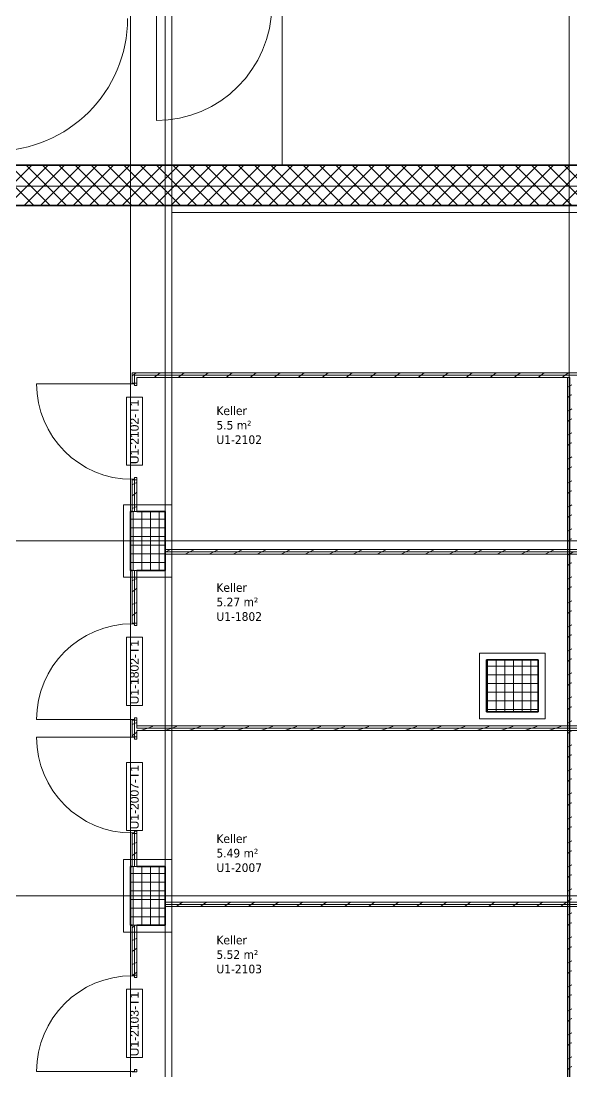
# Model space of a CAD drawing. Extents: x -1907 to 937, y -179 to 966.
# Drawn here: x -901.5 to -806, y 439.8 to 622.2 of the extents above; entities that cross this region are included whole.
import ezdxf
from ezdxf.lldxf.tags import DXFTag

# ---------------------------------------------------------------- set-up
doc = ezdxf.new("R2010")
doc.units = 0
doc.layers.get('0').update_dxf_attribs({"lineweight": 13})
for name, color, linetype, lineweight in [('A-AREA-____-IDEN', 7, 'Continuous', 5), ('A-DOOR-____-IDEN', 7, 'Continuous', 5), ('A-DOOR-FRAM-MCUT', 7, 'Continuous', 9), ('A-DOOR-OPNG-OTLN', 7, 'Continuous', 9), ('A-FLOR-____-OTLN', 7, 'Continuous', 9), ('A-FLOR-____-OVHD', 7, 'Strichpunkt - Fein', 9), ('A-WALL-____-MCUT', 7, 'Continuous', 35), ('A-WALL-____-PATT', 7, 'Continuous', 35), ('A-WALL-FNSH-MCUT', 7, 'Continuous', 35), ('S-COLS-____-MCUT', 7, 'Continuous', 35), ('S-COLS-____-OTLN', 7, 'Continuous', 9), ('S-GRID-____-OTLN', 7, 'Continuous', 5)]:
    doc.layers.add(name, color=color, linetype=linetype, lineweight=lineweight)
doc.styles.get("Standard").update_dxf_attribs({"font": 'arial.ttf'})
tags = doc.linetypes.add('_Rasterlinie_', pattern=[0.375, 0.2, -0.05, 0.075, -0.05]).pattern_tags.tags
tags[10:11] = [DXFTag(74, 4), DXFTag(75, 0), DXFTag(340, '0'), DXFTag(46, 1.0), DXFTag(50, 0.0), DXFTag(44, 0.0), DXFTag(45, 0.0)]
tags[8:9] = [DXFTag(74, 4), DXFTag(75, 0), DXFTag(340, '0'), DXFTag(46, 1.0), DXFTag(50, 0.0), DXFTag(44, 0.0), DXFTag(45, 0.0)]
tags[6:7] = [DXFTag(74, 4), DXFTag(75, 0), DXFTag(340, '0'), DXFTag(46, 1.0), DXFTag(50, 0.0), DXFTag(44, 0.0), DXFTag(45, 0.0)]
tags[4:5] = [DXFTag(74, 4), DXFTag(75, 0), DXFTag(340, '0'), DXFTag(46, 1.0), DXFTag(50, 0.0), DXFTag(44, 0.0), DXFTag(45, 0.0)]
tags = doc.linetypes.add('Strichpunkt - Fein', pattern=[0.2, 0.1, -0.05, 0, -0.05]).pattern_tags.tags
tags[10:11] = [DXFTag(74, 4), DXFTag(75, 0), DXFTag(340, '0'), DXFTag(46, 1.0), DXFTag(50, 0.0), DXFTag(44, 0.0), DXFTag(45, 0.0)]
tags[8:9] = [DXFTag(74, 4), DXFTag(75, 0), DXFTag(340, '0'), DXFTag(46, 1.0), DXFTag(50, 0.0), DXFTag(44, 0.0), DXFTag(45, 0.0)]
tags[6:7] = [DXFTag(74, 4), DXFTag(75, 0), DXFTag(340, '0'), DXFTag(46, 1.0), DXFTag(50, 0.0), DXFTag(44, 0.0), DXFTag(45, 0.0)]
tags[4:5] = [DXFTag(74, 4), DXFTag(75, 0), DXFTag(340, '0'), DXFTag(46, 1.0), DXFTag(50, 0.0), DXFTag(44, 0.0), DXFTag(45, 0.0)]

# ---------------------------------------------------------------- blocks, each defined once
blk = doc.blocks.new('Referenz-A0UJ2810XE', base_point=(-1920.13, -159.41))
at = {"layer": 'A-DOOR-____-IDEN', "color": 0, "linetype": 'Continuous', "ltscale": 0.13}
for p, q in [((-883.25, 545.08), (-883.25, 556.92)), ((-883.25, 556.92), (-880.47, 556.92)), ((-880.47, 556.92), (-880.47, 545.08)), ((-880.47, 545.08), (-883.25, 545.08)), ((-883.25, 503.39), (-883.25, 515.23)), ((-883.25, 515.23), (-880.47, 515.23)), ((-880.47, 515.23), (-880.47, 503.39)), ((-880.47, 503.39), (-883.25, 503.39)), ((-883.25, 481.69), (-883.25, 493.53)), ((-883.25, 493.53), (-880.47, 493.53)), ((-880.47, 493.53), (-880.47, 481.69)), ((-880.47, 481.69), (-883.25, 481.69)), ((-883.25, 442.31), (-883.25, 454.15)), ((-883.25, 454.15), (-880.47, 454.15)), ((-880.47, 454.15), (-880.47, 442.31)), ((-880.47, 442.31), (-883.25, 442.31))]:
    blk.add_line(p, q, dxfattribs=at)
at = {"layer": 'A-DOOR-FRAM-MCUT', "color": 0, "linetype": 'Continuous', "ltscale": 0.13}
for p, q in [((-882.26, 559.35), (-882.26, 559.25)), ((-881.46, 559.35), (-882.26, 559.35)), ((-882.26, 559.25), (-881.86, 559.25)), ((-881.86, 559.25), (-881.86, 558.95)), ((-881.86, 558.95), (-881.46, 558.95)), ((-881.46, 558.95), (-881.46, 559.35)), ((-882.26, 542.65), (-882.26, 542.55)), ((-881.86, 542.65), (-882.26, 542.65)), ((-882.26, 542.55), (-881.46, 542.55)), ((-881.46, 542.95), (-881.86, 542.95)), ((-881.86, 542.95), (-881.86, 542.65)), ((-881.46, 542.55), (-881.46, 542.95)), ((-882.26, 517.67), (-881.46, 517.67)), ((-882.26, 517.57), (-882.26, 517.67)), ((-881.86, 517.57), (-882.26, 517.57)), ((-881.86, 517.27), (-881.86, 517.57)), ((-881.46, 517.27), (-881.86, 517.27)), ((-881.46, 517.67), (-881.46, 517.27)), ((-882.26, 500.97), (-881.86, 500.97)), ((-882.26, 500.87), (-882.26, 500.97)), ((-881.46, 500.87), (-882.26, 500.87)), ((-881.86, 501.27), (-881.46, 501.27)), ((-881.86, 500.97), (-881.86, 501.27)), ((-881.46, 501.27), (-881.46, 500.87)), ((-882.26, 497.97), (-882.26, 497.87)), ((-881.46, 497.97), (-882.26, 497.97)), ((-882.26, 497.87), (-881.86, 497.87)), ((-881.86, 497.87), (-881.86, 497.57)), ((-881.86, 497.57), (-881.46, 497.57)), ((-881.46, 497.57), (-881.46, 497.97)), ((-881.46, 481.57), (-881.86, 481.57)), ((-881.86, 481.57), (-881.86, 481.27)), ((-881.46, 481.17), (-881.46, 481.57)), ((-882.26, 481.27), (-882.26, 481.17)), ((-881.86, 481.27), (-882.26, 481.27)), ((-882.26, 481.17), (-881.46, 481.17)), ((-882.26, 456.59), (-881.46, 456.59)), ((-882.26, 456.49), (-882.26, 456.59)), ((-881.86, 456.49), (-882.26, 456.49)), ((-881.86, 456.19), (-881.86, 456.49)), ((-881.46, 456.19), (-881.86, 456.19)), ((-881.46, 456.59), (-881.46, 456.19)), ((-882.26, 439.89), (-881.86, 439.89)), ((-882.26, 439.79), (-882.26, 439.89)), ((-881.46, 439.79), (-882.26, 439.79)), ((-881.86, 440.19), (-881.46, 440.19)), ((-881.86, 439.89), (-881.86, 440.19)), ((-881.46, 440.19), (-881.46, 439.79))]:
    blk.add_line(p, q, dxfattribs=at)
at = {"layer": 'A-DOOR-OPNG-OTLN', "color": 0, "linetype": 'Continuous', "ltscale": 0.13}
for p, q in [((-878.06, 624.95), (-878.06, 604.95)), ((-882.26, 559.25), (-898.86, 559.25)), ((-882.26, 500.97), (-898.86, 500.97)), ((-882.26, 497.87), (-898.86, 497.87)), ((-882.26, 439.89), (-898.86, 439.89))]:
    blk.add_line(p, q, dxfattribs=at)
for centre, major_axis in [((-878.06, 624.95), (0, -20)), ((-906.06, 622.65), (0, -23)), ((-882.26, 559.25), (-16.6, 0)), ((-882.26, 500.97), (0, 16.6)), ((-882.26, 497.87), (-16.6, 0)), ((-882.26, 439.89), (0, 16.6))]:
    blk.add_ellipse(centre, major_axis=major_axis, ratio=1, start_param=0, end_param=1.570796, dxfattribs=at)
at = {"layer": 'A-FLOR-____-OTLN', "color": 0, "linetype": 'Continuous', "ltscale": 0.13}
blk.add_line((-856.26, 597.15), (-856.26, 625.15), dxfattribs=at)
at = {"layer": 'A-FLOR-____-OVHD', "color": 0, "linetype": 'Strichpunkt - Fein', "ltscale": 0.13}
for p, q in [((-876.56, 389.4), (-876.56, 724.85)), ((-875.36, 705.95), (-875.36, 225.85)), ((-876.56, 597.15), (-876.56, 625.15)), ((-876.56, 536.65), (-876.56, 590.15)), ((-794.36, 588.95), (-875.36, 588.95)), ((-875.36, 538.25), (-883.76, 538.25)), ((-883.76, 538.25), (-883.76, 525.65)), ((-875.36, 525.65), (-875.36, 538.25)), ((-876.56, 475.05), (-876.56, 527.25)), ((-883.76, 525.65), (-875.36, 525.65)), ((-810.61, 512.5), (-822.01, 512.5)), ((-822.01, 512.5), (-822.01, 501.1)), ((-810.61, 501.1), (-810.61, 512.5)), ((-822.01, 501.1), (-810.61, 501.1)), ((-875.36, 476.65), (-883.76, 476.65)), ((-883.76, 476.65), (-883.76, 464.05)), ((-875.36, 464.05), (-875.36, 476.65)), ((-883.76, 464.05), (-875.36, 464.05))]:
    blk.add_line(p, q, dxfattribs=at)
at = {"layer": 'A-WALL-____-MCUT', "color": 0, "linetype": 'Continuous', "ltscale": 0.35}
for p, q in [((-724.36, 597.15), (-906.26, 597.15)), ((-906.26, 590.15), (-793.16, 590.15))]:
    blk.add_line(p, q, dxfattribs=at)
at = {"layer": 'A-WALL-____-MCUT', "color": 0, "linetype": 'Continuous', "lineweight": 9, "ltscale": 0.13}
for p, q in [((-726.66, 560.75), (-881.86, 560.75)), ((-881.86, 559.35), (-881.86, 560.75)), ((-806.36, 560.35), (-806.76, 560.35)), ((-806.36, 410.75), (-806.36, 560.35)), ((-881.86, 537.05), (-881.86, 542.55)), ((-882.26, 537.05), (-881.46, 537.05)), ((-727.06, 530.06), (-876.56, 530.06)), ((-881.46, 526.85), (-882.26, 526.85)), ((-881.86, 517.67), (-881.86, 526.85)), ((-881.86, 497.97), (-881.86, 500.87)), ((-881.46, 499.87), (-881.46, 499.47)), ((-727.06, 499.47), (-881.46, 499.47)), ((-881.86, 475.45), (-881.86, 481.17)), ((-882.26, 475.45), (-881.46, 475.45)), ((-727.06, 468.88), (-876.56, 468.88)), ((-881.46, 465.25), (-882.26, 465.25)), ((-881.86, 456.59), (-881.86, 465.25))]:
    blk.add_line(p, q, dxfattribs=at)
at = {"layer": 'A-WALL-____-PATT', "color": 0, "linetype": 'Continuous', "lineweight": 9, "ltscale": 0.13}
for p, q in [((-906.65, 590.15), (-899.65, 597.15)), ((-899.32, 590.15), (-906.32, 597.15)), ((-903.82, 590.15), (-896.82, 597.15)), ((-896.49, 590.15), (-903.49, 597.15)), ((-900.99, 590.15), (-893.99, 597.15)), ((-893.66, 590.15), (-900.66, 597.15)), ((-898.16, 590.15), (-891.16, 597.15)), ((-890.83, 590.15), (-897.83, 597.15)), ((-895.34, 590.15), (-888.34, 597.15)), ((-888, 590.15), (-895, 597.15)), ((-892.51, 590.15), (-885.51, 597.15)), ((-885.17, 590.15), (-892.17, 597.15)), ((-889.68, 590.15), (-882.68, 597.15)), ((-882.35, 590.15), (-889.35, 597.15)), ((-886.85, 590.15), (-879.85, 597.15)), ((-879.52, 590.15), (-886.52, 597.15)), ((-884.02, 590.15), (-877.02, 597.15)), ((-876.69, 590.15), (-883.69, 597.15)), ((-881.19, 590.15), (-874.19, 597.15)), ((-873.86, 590.15), (-880.86, 597.15)), ((-878.36, 590.15), (-871.36, 597.15)), ((-871.03, 590.15), (-878.03, 597.15)), ((-875.54, 590.15), (-868.54, 597.15)), ((-868.2, 590.15), (-875.2, 597.15)), ((-872.71, 590.15), (-865.71, 597.15)), ((-865.38, 590.15), (-872.38, 597.15)), ((-869.88, 590.15), (-862.88, 597.15)), ((-862.55, 590.15), (-869.55, 597.15)), ((-867.05, 590.15), (-860.05, 597.15)), ((-859.72, 590.15), (-866.72, 597.15)), ((-864.22, 590.15), (-857.22, 597.15)), ((-856.89, 590.15), (-863.89, 597.15)), ((-861.39, 590.15), (-854.39, 597.15)), ((-854.06, 590.15), (-861.06, 597.15)), ((-858.57, 590.15), (-851.57, 597.15)), ((-851.23, 590.15), (-858.23, 597.15)), ((-855.74, 590.15), (-848.74, 597.15)), ((-848.4, 590.15), (-855.4, 597.15)), ((-852.91, 590.15), (-845.91, 597.15)), ((-845.58, 590.15), (-852.58, 597.15)), ((-850.08, 590.15), (-843.08, 597.15)), ((-842.75, 590.15), (-849.75, 597.15)), ((-847.25, 590.15), (-840.25, 597.15)), ((-839.92, 590.15), (-846.92, 597.15)), ((-844.42, 590.15), (-837.42, 597.15)), ((-837.09, 590.15), (-844.09, 597.15)), ((-841.59, 590.15), (-834.59, 597.15)), ((-834.26, 590.15), (-841.26, 597.15)), ((-838.77, 590.15), (-831.77, 597.15)), ((-831.43, 590.15), (-838.43, 597.15)), ((-835.94, 590.15), (-828.94, 597.15)), ((-828.61, 590.15), (-835.61, 597.15)), ((-833.11, 590.15), (-826.11, 597.15)), ((-825.78, 590.15), (-832.78, 597.15)), ((-830.28, 590.15), (-823.28, 597.15)), ((-822.95, 590.15), (-829.95, 597.15)), ((-827.45, 590.15), (-820.45, 597.15)), ((-820.12, 590.15), (-827.12, 597.15)), ((-824.62, 590.15), (-817.62, 597.15)), ((-817.29, 590.15), (-824.29, 597.15)), ((-821.8, 590.15), (-814.8, 597.15)), ((-814.46, 590.15), (-821.46, 597.15)), ((-818.97, 590.15), (-811.97, 597.15)), ((-811.63, 590.15), (-818.63, 597.15)), ((-816.14, 590.15), (-809.14, 597.15)), ((-808.81, 590.15), (-815.81, 597.15)), ((-813.31, 590.15), (-806.31, 597.15)), ((-805.98, 590.15), (-812.98, 597.15)), ((-810.48, 590.15), (-803.48, 597.15)), ((-803.15, 590.15), (-810.15, 597.15)), ((-807.65, 590.15), (-800.65, 597.15)), ((-800.32, 590.15), (-807.32, 597.15)), ((-882.1, 560.75), (-882.26, 560.63)), ((-881.56, 561.15), (-882.1, 560.75)), ((-877.93, 560.75), (-878.46, 560.35)), ((-877.4, 561.15), (-877.93, 560.75)), ((-873.77, 560.75), (-874.3, 560.35)), ((-873.23, 561.15), (-873.77, 560.75)), ((-869.6, 560.75), (-870.13, 560.35)), ((-869.07, 561.15), (-869.6, 560.75)), ((-865.44, 560.75), (-865.97, 560.35)), ((-864.9, 561.15), (-865.44, 560.75)), ((-861.27, 560.75), (-861.8, 560.35)), ((-860.74, 561.15), (-861.27, 560.75)), ((-857.11, 560.75), (-857.64, 560.35)), ((-856.57, 561.15), (-857.11, 560.75)), ((-852.94, 560.75), (-853.47, 560.35)), ((-852.41, 561.15), (-852.94, 560.75)), ((-848.78, 560.75), (-849.31, 560.35)), ((-848.24, 561.15), (-848.78, 560.75)), ((-844.61, 560.75), (-845.14, 560.35)), ((-844.08, 561.15), (-844.61, 560.75)), ((-840.45, 560.75), (-840.98, 560.35)), ((-839.91, 561.15), (-840.45, 560.75)), ((-836.28, 560.75), (-836.81, 560.35)), ((-835.75, 561.15), (-836.28, 560.75)), ((-832.12, 560.75), (-832.65, 560.35)), ((-831.58, 561.15), (-832.12, 560.75)), ((-827.95, 560.75), (-828.48, 560.35)), ((-827.42, 561.15), (-827.95, 560.75)), ((-823.79, 560.75), (-824.32, 560.35)), ((-823.25, 561.15), (-823.78, 560.75)), ((-819.62, 560.75), (-820.15, 560.35)), ((-819.09, 561.15), (-819.62, 560.75)), ((-815.46, 560.75), (-815.99, 560.35)), ((-814.92, 561.15), (-815.45, 560.75)), ((-811.29, 560.75), (-811.82, 560.35)), ((-810.76, 561.15), (-811.29, 560.75)), ((-807.13, 560.75), (-807.66, 560.35)), ((-806.59, 561.15), (-807.12, 560.75)), ((-806.36, 558.85), (-806.76, 558.65)), ((-805.96, 559.05), (-806.36, 558.85)), ((-806.36, 557.16), (-806.76, 556.86)), ((-806.29, 557.21), (-806.36, 557.16)), ((-805.96, 557.32), (-806.24, 557.23)), ((-806.36, 554.68), (-806.76, 554.48)), ((-805.96, 554.88), (-806.36, 554.68)), ((-806.36, 552.99), (-806.76, 552.69)), ((-806.29, 553.05), (-806.36, 552.99)), ((-805.96, 553.16), (-806.24, 553.06)), ((-806.36, 550.52), (-806.76, 550.32)), ((-805.96, 550.72), (-806.36, 550.52)), ((-806.36, 548.83), (-806.76, 548.53)), ((-806.29, 548.88), (-806.36, 548.83)), ((-805.96, 548.99), (-806.24, 548.9)), ((-806.36, 546.35), (-806.76, 546.15)), ((-805.96, 546.55), (-806.36, 546.35)), ((-806.36, 544.66), (-806.76, 544.36)), ((-806.29, 544.72), (-806.36, 544.66)), ((-805.96, 544.83), (-806.24, 544.73)), ((-881.86, 541.92), (-882.26, 541.72)), ((-881.46, 542.12), (-881.86, 541.92)), ((-806.36, 542.19), (-806.76, 541.99)), ((-805.96, 542.39), (-806.36, 542.19)), ((-881.86, 540.1), (-882.26, 539.8)), ((-881.46, 540.4), (-881.86, 540.1)), ((-806.36, 540.5), (-806.76, 540.2)), ((-806.29, 540.55), (-806.36, 540.5)), ((-805.96, 540.66), (-806.24, 540.57)), ((-805.96, 538.22), (-806.36, 538.02)), ((-881.86, 537.76), (-882.26, 537.56)), ((-881.46, 537.96), (-881.86, 537.76)), ((-806.36, 538.02), (-806.76, 537.82)), ((-806.36, 536.33), (-806.76, 536.03)), ((-806.29, 536.39), (-806.36, 536.33)), ((-805.96, 536.5), (-806.24, 536.4)), ((-806.36, 533.86), (-806.76, 533.66)), ((-805.96, 534.06), (-806.36, 533.86)), ((-806.36, 532.17), (-806.76, 531.87)), ((-806.29, 532.22), (-806.36, 532.17)), ((-805.96, 532.33), (-806.24, 532.24)), ((-876.44, 530.06), (-876.56, 530)), ((-875.64, 530.46), (-876.44, 530.06)), ((-872.27, 530.06), (-873.07, 529.66)), ((-871.47, 530.46), (-872.27, 530.06)), ((-868.11, 530.06), (-868.91, 529.66)), ((-867.31, 530.46), (-868.11, 530.06)), ((-863.94, 530.06), (-864.74, 529.66)), ((-863.14, 530.46), (-863.94, 530.06)), ((-859.78, 530.06), (-860.58, 529.66)), ((-858.98, 530.46), (-859.78, 530.06)), ((-855.61, 530.06), (-856.41, 529.66)), ((-854.81, 530.46), (-855.61, 530.06)), ((-851.45, 530.06), (-852.25, 529.66)), ((-850.65, 530.46), (-851.45, 530.06)), ((-847.28, 530.06), (-848.08, 529.66)), ((-846.48, 530.46), (-847.28, 530.06)), ((-843.12, 530.06), (-843.92, 529.66)), ((-842.32, 530.46), (-843.12, 530.06)), ((-838.95, 530.06), (-839.75, 529.66)), ((-838.15, 530.46), (-838.95, 530.06)), ((-834.79, 530.06), (-835.59, 529.66)), ((-833.99, 530.46), (-834.79, 530.06)), ((-830.62, 530.06), (-831.42, 529.66)), ((-829.82, 530.46), (-830.62, 530.06)), ((-826.46, 530.06), (-827.26, 529.66)), ((-825.66, 530.46), (-826.46, 530.06)), ((-822.29, 530.06), (-823.09, 529.66)), ((-821.49, 530.46), (-822.29, 530.06)), ((-818.13, 530.06), (-818.93, 529.66)), ((-817.33, 530.46), (-818.13, 530.06)), ((-813.96, 530.06), (-814.76, 529.66)), ((-813.16, 530.46), (-813.96, 530.06)), ((-809.8, 530.06), (-810.6, 529.66)), ((-809, 530.46), (-809.8, 530.06)), ((-806.36, 529.69), (-806.76, 529.49)), ((-805.96, 529.89), (-806.36, 529.69)), ((-805.63, 530.06), (-805.96, 529.89)), ((-806.36, 528), (-806.76, 527.7)), ((-806.29, 528.06), (-806.36, 528)), ((-805.96, 528.17), (-806.24, 528.08)), ((-881.46, 525.46), (-881.86, 525.26)), ((-806.36, 525.53), (-806.76, 525.33)), ((-805.96, 525.73), (-806.36, 525.53)), ((-881.86, 525.26), (-882.26, 525.06)), ((-881.46, 523.74), (-881.86, 523.44)), ((-806.36, 523.84), (-806.76, 523.54)), ((-806.29, 523.89), (-806.36, 523.84)), ((-805.96, 524), (-806.24, 523.91)), ((-881.86, 523.44), (-882.26, 523.14)), ((-881.86, 521.1), (-882.26, 520.9)), ((-881.46, 521.3), (-881.86, 521.1)), ((-806.36, 521.36), (-806.76, 521.16)), ((-805.96, 521.56), (-806.36, 521.36)), ((-881.86, 519.28), (-882.26, 518.98)), ((-881.46, 519.58), (-881.86, 519.28)), ((-806.36, 519.67), (-806.76, 519.37)), ((-806.29, 519.73), (-806.36, 519.67)), ((-805.96, 519.84), (-806.24, 519.75)), ((-806.36, 517.2), (-806.76, 517)), ((-805.96, 517.4), (-806.36, 517.2)), ((-806.36, 515.51), (-806.76, 515.21)), ((-806.29, 515.56), (-806.36, 515.51)), ((-805.96, 515.67), (-806.24, 515.58)), ((-806.36, 513.03), (-806.76, 512.83)), ((-805.96, 513.23), (-806.36, 513.03)), ((-806.36, 511.34), (-806.76, 511.04)), ((-806.29, 511.4), (-806.36, 511.34)), ((-805.96, 511.51), (-806.24, 511.42)), ((-805.96, 509.07), (-806.36, 508.87)), ((-806.36, 508.87), (-806.76, 508.67)), ((-806.36, 507.18), (-806.76, 506.88)), ((-806.29, 507.24), (-806.36, 507.18)), ((-805.96, 507.34), (-806.24, 507.25)), ((-806.36, 504.7), (-806.76, 504.5)), ((-805.96, 504.9), (-806.36, 504.7)), ((-806.36, 503.01), (-806.76, 502.71)), ((-806.28, 503.07), (-806.36, 503.01)), ((-805.96, 503.18), (-806.24, 503.09)), ((-881.86, 500.27), (-882.26, 500.07)), ((-881.46, 500.47), (-881.86, 500.27)), ((-878.51, 499.87), (-878.66, 499.79)), ((-874.34, 499.87), (-874.5, 499.79)), ((-870.18, 499.87), (-870.33, 499.79)), ((-866.01, 499.87), (-866.17, 499.79)), ((-861.85, 499.87), (-862, 499.79)), ((-857.68, 499.87), (-857.84, 499.79)), ((-853.52, 499.87), (-853.67, 499.79)), ((-849.35, 499.87), (-849.51, 499.79)), ((-845.19, 499.87), (-845.34, 499.79)), ((-841.02, 499.87), (-841.18, 499.79)), ((-836.86, 499.87), (-837.01, 499.79)), ((-832.69, 499.87), (-832.85, 499.79)), ((-828.53, 499.87), (-828.68, 499.79)), ((-824.36, 499.87), (-824.52, 499.79)), ((-820.2, 499.87), (-820.35, 499.79)), ((-816.03, 499.87), (-816.19, 499.79)), ((-811.87, 499.87), (-812.02, 499.79)), ((-807.7, 499.87), (-807.86, 499.79)), ((-806.36, 500.54), (-806.76, 500.34)), ((-805.96, 500.74), (-806.36, 500.54)), ((-881.86, 498.45), (-882.26, 498.15)), ((-881.46, 498.75), (-881.86, 498.45)), ((-879.57, 499.47), (-880.77, 499.07)), ((-878.71, 499.75), (-879.57, 499.47)), ((-875.4, 499.47), (-876.6, 499.07)), ((-874.55, 499.75), (-875.4, 499.47)), ((-871.24, 499.47), (-872.44, 499.07)), ((-870.38, 499.75), (-871.24, 499.47)), ((-867.07, 499.47), (-868.27, 499.07)), ((-866.22, 499.75), (-867.07, 499.47)), ((-862.91, 499.47), (-864.11, 499.07)), ((-862.05, 499.75), (-862.91, 499.47)), ((-858.74, 499.47), (-859.94, 499.07)), ((-857.89, 499.75), (-858.74, 499.47)), ((-854.58, 499.47), (-855.78, 499.07)), ((-853.72, 499.75), (-854.58, 499.47)), ((-850.41, 499.47), (-851.61, 499.07)), ((-849.56, 499.75), (-850.41, 499.47)), ((-846.25, 499.47), (-847.45, 499.07)), ((-845.39, 499.75), (-846.25, 499.47)), ((-842.08, 499.47), (-843.28, 499.07)), ((-841.23, 499.75), (-842.08, 499.47)), ((-837.92, 499.47), (-839.12, 499.07)), ((-837.06, 499.75), (-837.92, 499.47)), ((-833.75, 499.47), (-834.95, 499.07)), ((-832.9, 499.75), (-833.75, 499.47)), ((-829.59, 499.47), (-830.79, 499.07)), ((-828.73, 499.75), (-829.59, 499.47)), ((-825.43, 499.47), (-826.63, 499.07)), ((-824.57, 499.75), (-825.43, 499.47)), ((-821.26, 499.47), (-822.46, 499.07)), ((-820.4, 499.75), (-821.26, 499.47)), ((-817.1, 499.47), (-818.3, 499.07)), ((-816.24, 499.76), (-817.1, 499.47)), ((-812.93, 499.47), (-814.13, 499.07)), ((-812.07, 499.76), (-812.93, 499.47)), ((-808.77, 499.47), (-809.97, 499.07)), ((-807.91, 499.76), (-808.77, 499.47)), ((-806.36, 498.85), (-806.76, 498.55)), ((-806.28, 498.91), (-806.36, 498.85)), ((-805.96, 499.02), (-806.24, 498.92)), ((-806.36, 496.38), (-806.76, 496.18)), ((-805.96, 496.58), (-806.36, 496.38)), ((-806.36, 494.68), (-806.76, 494.38)), ((-806.28, 494.74), (-806.36, 494.68)), ((-805.96, 494.85), (-806.24, 494.76)), ((-806.36, 492.21), (-806.76, 492.01)), ((-805.96, 492.41), (-806.36, 492.21)), ((-805.96, 490.69), (-806.24, 490.59)), ((-806.36, 490.52), (-806.76, 490.22)), ((-806.28, 490.58), (-806.36, 490.52)), ((-806.36, 488.05), (-806.76, 487.85)), ((-805.96, 488.25), (-806.36, 488.05)), ((-806.36, 486.35), (-806.76, 486.05)), ((-806.28, 486.41), (-806.36, 486.35)), ((-805.96, 486.52), (-806.24, 486.43)), ((-806.36, 483.88), (-806.76, 483.68)), ((-805.96, 484.08), (-806.36, 483.88)), ((-806.36, 482.19), (-806.76, 481.89)), ((-806.28, 482.25), (-806.36, 482.19)), ((-805.96, 482.36), (-806.24, 482.26)), ((-805.96, 479.92), (-806.36, 479.72)), ((-881.86, 479.45), (-882.26, 479.25)), ((-881.46, 479.65), (-881.86, 479.45)), ((-881.46, 477.93), (-881.86, 477.63)), ((-806.36, 479.72), (-806.76, 479.52)), ((-806.36, 478.02), (-806.76, 477.72)), ((-806.28, 478.08), (-806.36, 478.02)), ((-805.96, 478.19), (-806.24, 478.1)), ((-881.86, 477.63), (-882.26, 477.33)), ((-881.46, 475.48), (-881.53, 475.45)), ((-806.36, 475.55), (-806.76, 475.35)), ((-805.96, 475.75), (-806.36, 475.55)), ((-806.36, 473.86), (-806.76, 473.56)), ((-806.28, 473.92), (-806.36, 473.86)), ((-805.96, 474.03), (-806.24, 473.93)), ((-806.36, 471.39), (-806.76, 471.19)), ((-805.96, 471.59), (-806.36, 471.39)), ((-874.09, 468.88), (-874.59, 468.5)), ((-873.56, 469.28), (-874.09, 468.88)), ((-869.92, 468.88), (-870.43, 468.5)), ((-869.39, 469.28), (-869.92, 468.88)), ((-865.76, 468.88), (-866.26, 468.5)), ((-865.23, 469.28), (-865.76, 468.88)), ((-861.59, 468.88), (-862.1, 468.5)), ((-861.06, 469.28), (-861.59, 468.88)), ((-857.43, 468.88), (-857.93, 468.5)), ((-856.9, 469.28), (-857.43, 468.88)), ((-853.26, 468.88), (-853.77, 468.5)), ((-852.73, 469.28), (-853.26, 468.88)), ((-849.1, 468.88), (-849.6, 468.5)), ((-848.57, 469.28), (-849.1, 468.88)), ((-844.93, 468.88), (-845.43, 468.5)), ((-844.4, 469.28), (-844.93, 468.88)), ((-840.77, 468.88), (-841.27, 468.5)), ((-840.24, 469.28), (-840.77, 468.88)), ((-836.6, 468.88), (-837.1, 468.5)), ((-836.07, 469.28), (-836.6, 468.88)), ((-832.44, 468.88), (-832.94, 468.5)), ((-831.91, 469.28), (-832.44, 468.88)), ((-828.27, 468.88), (-828.77, 468.5)), ((-827.74, 469.28), (-828.27, 468.88)), ((-824.11, 468.88), (-824.61, 468.5)), ((-823.58, 469.28), (-824.11, 468.88)), ((-819.94, 468.88), (-820.44, 468.5)), ((-819.41, 469.28), (-819.94, 468.88)), ((-815.78, 468.88), (-816.28, 468.5)), ((-815.25, 469.28), (-815.78, 468.88)), ((-811.61, 468.88), (-812.11, 468.5)), ((-811.08, 469.28), (-811.61, 468.88)), ((-807.45, 468.88), (-807.95, 468.5)), ((-806.92, 469.28), (-807.45, 468.88)), ((-806.36, 469.69), (-806.76, 469.39)), ((-806.28, 469.75), (-806.36, 469.69)), ((-805.96, 469.86), (-806.24, 469.77)), ((-874.5, 468.55), (-874.65, 468.48)), ((-870.33, 468.55), (-870.49, 468.48)), ((-866.17, 468.55), (-866.32, 468.48)), ((-862, 468.55), (-862.16, 468.48)), ((-857.84, 468.55), (-857.99, 468.48)), ((-853.67, 468.55), (-853.83, 468.48)), ((-849.51, 468.55), (-849.66, 468.48)), ((-845.34, 468.55), (-845.5, 468.48)), ((-841.18, 468.55), (-841.33, 468.48)), ((-837.01, 468.55), (-837.17, 468.48)), ((-832.85, 468.55), (-833, 468.48)), ((-828.68, 468.55), (-828.84, 468.48)), ((-824.52, 468.55), (-824.67, 468.48)), ((-820.35, 468.55), (-820.51, 468.48)), ((-816.19, 468.55), (-816.34, 468.48)), ((-812.02, 468.55), (-812.18, 468.48)), ((-807.86, 468.55), (-808.01, 468.48)), ((-806.36, 467.22), (-806.76, 467.02)), ((-805.96, 467.42), (-806.36, 467.22)), ((-881.7, 465.25), (-881.86, 465.13)), ((-806.36, 465.53), (-806.76, 465.23)), ((-806.28, 465.59), (-806.36, 465.53)), ((-805.96, 465.7), (-806.24, 465.61)), ((-881.86, 465.13), (-882.26, 464.83)), ((-881.86, 462.79), (-882.26, 462.59)), ((-881.46, 462.99), (-881.86, 462.79)), ((-806.36, 463.06), (-806.76, 462.86)), ((-805.96, 463.26), (-806.36, 463.06)), ((-805.96, 461.53), (-806.24, 461.44)), ((-881.86, 460.97), (-882.26, 460.67)), ((-881.46, 461.27), (-881.86, 460.97)), ((-806.36, 461.36), (-806.76, 461.06)), ((-806.28, 461.42), (-806.36, 461.36)), ((-881.86, 458.63), (-882.26, 458.43)), ((-881.46, 458.83), (-881.86, 458.63)), ((-806.36, 458.89), (-806.76, 458.69)), ((-805.96, 459.09), (-806.36, 458.89)), ((-881.86, 456.8), (-882.15, 456.59)), ((-881.46, 457.1), (-881.86, 456.8)), ((-806.36, 457.2), (-806.76, 456.9)), ((-806.28, 457.26), (-806.36, 457.2)), ((-805.96, 457.37), (-806.24, 457.28)), ((-806.36, 454.73), (-806.76, 454.53)), ((-805.96, 454.93), (-806.36, 454.73)), ((-806.36, 453.03), (-806.76, 452.73)), ((-806.28, 453.1), (-806.36, 453.03)), ((-805.96, 453.2), (-806.24, 453.11)), ((-806.36, 450.56), (-806.76, 450.36)), ((-805.96, 450.76), (-806.36, 450.56)), ((-806.36, 448.87), (-806.76, 448.57)), ((-806.28, 448.93), (-806.36, 448.87)), ((-805.96, 449.04), (-806.24, 448.95)), ((-806.36, 446.4), (-806.76, 446.2)), ((-805.96, 446.6), (-806.36, 446.4)), ((-806.36, 444.7), (-806.76, 444.4)), ((-806.28, 444.77), (-806.36, 444.7)), ((-805.96, 444.87), (-806.24, 444.78)), ((-806.36, 442.23), (-806.76, 442.03)), ((-805.96, 442.43), (-806.36, 442.23)), ((-806.36, 440.54), (-806.76, 440.24)), ((-806.28, 440.6), (-806.36, 440.54)), ((-805.96, 440.71), (-806.24, 440.62))]:
    blk.add_line(p, q, dxfattribs=at)
at = {"layer": 'A-WALL-FNSH-MCUT', "color": 0, "linetype": 'Continuous', "lineweight": 9, "ltscale": 0.13}
for p, q in [((-726.26, 561.15), (-882.26, 561.15)), ((-882.26, 561.15), (-882.26, 559.35)), ((-881.46, 560.35), (-806.76, 560.35)), ((-881.46, 559.35), (-881.46, 560.35)), ((-806.76, 560.35), (-806.76, 410.75)), ((-882.26, 559.35), (-881.46, 559.35)), ((-882.26, 542.55), (-882.26, 537.05)), ((-881.46, 542.55), (-882.26, 542.55)), ((-881.46, 537.05), (-881.46, 542.55)), ((-727.06, 530.46), (-876.56, 530.46)), ((-876.56, 530.46), (-876.56, 529.66)), ((-876.56, 529.66), (-727.06, 529.66)), ((-882.26, 526.85), (-882.26, 517.67)), ((-881.46, 517.67), (-881.46, 526.85)), ((-882.26, 517.67), (-881.46, 517.67)), ((-882.26, 500.87), (-882.26, 497.97)), ((-881.46, 500.87), (-882.26, 500.87)), ((-881.46, 499.87), (-881.46, 500.87)), ((-727.06, 499.87), (-881.46, 499.87)), ((-881.46, 497.97), (-881.46, 499.07)), ((-881.46, 499.07), (-727.06, 499.07)), ((-882.26, 497.97), (-881.46, 497.97)), ((-882.26, 481.17), (-882.26, 475.45)), ((-881.46, 481.17), (-882.26, 481.17)), ((-881.46, 475.45), (-881.46, 481.17)), ((-727.06, 469.28), (-876.56, 469.28)), ((-876.56, 469.28), (-876.56, 468.48)), ((-876.56, 468.48), (-727.06, 468.48)), ((-882.26, 465.25), (-882.26, 456.59)), ((-881.46, 456.59), (-881.46, 465.25)), ((-882.26, 456.59), (-881.46, 456.59))]:
    blk.add_line(p, q, dxfattribs=at)
at = {"layer": 'S-COLS-____-MCUT', "color": 0, "linetype": 'Continuous', "ltscale": 0.35}
for p, q in [((-882.26, 537.05), (-882.56, 537.05)), ((-882.56, 537.05), (-882.56, 526.85)), ((-876.56, 537.05), (-881.46, 537.05)), ((-876.56, 526.85), (-876.56, 537.05)), ((-882.56, 526.85), (-882.26, 526.85)), ((-881.46, 526.85), (-876.56, 526.85)), ((-820.81, 511.3), (-820.81, 502.3)), ((-811.81, 511.3), (-820.81, 511.3)), ((-811.81, 502.3), (-811.81, 511.3)), ((-820.81, 502.3), (-811.81, 502.3)), ((-882.26, 475.45), (-882.56, 475.45)), ((-882.56, 475.45), (-882.56, 465.25)), ((-876.56, 475.45), (-881.46, 475.45)), ((-876.56, 465.25), (-876.56, 475.45)), ((-882.56, 465.25), (-882.26, 465.25)), ((-881.46, 465.25), (-876.56, 465.25))]:
    blk.add_line(p, q, dxfattribs=at)
at = {"layer": 'S-COLS-____-OTLN', "color": 0, "linetype": 'Continuous', "ltscale": 0.13}
for p, q in [((-881.86, 537.05), (-882.26, 537.05)), ((-882.1, 526.85), (-882.1, 537.05)), ((-881.46, 537.05), (-881.86, 537.05)), ((-880.6, 526.85), (-880.6, 537.05)), ((-879.1, 526.85), (-879.1, 537.05)), ((-877.6, 526.85), (-877.6, 537.05)), ((-882.56, 535.72), (-876.56, 535.72)), ((-882.56, 534.22), (-876.56, 534.22)), ((-882.56, 532.72), (-876.56, 532.72)), ((-882.56, 531.22), (-876.56, 531.22)), ((-882.56, 529.72), (-876.56, 529.72)), ((-882.56, 528.22), (-876.56, 528.22)), ((-882.26, 526.85), (-881.86, 526.85)), ((-881.86, 526.85), (-881.46, 526.85)), ((-820.6, 502.3), (-820.6, 511.3)), ((-819.1, 502.3), (-819.1, 511.3)), ((-817.6, 502.3), (-817.6, 511.3)), ((-816.1, 502.3), (-816.1, 511.3)), ((-814.6, 502.3), (-814.6, 511.3)), ((-813.1, 502.3), (-813.1, 511.3)), ((-820.81, 510.22), (-811.81, 510.22)), ((-820.81, 508.72), (-811.81, 508.72)), ((-820.81, 507.22), (-811.81, 507.22)), ((-820.81, 505.72), (-811.81, 505.72)), ((-820.81, 504.22), (-811.81, 504.22)), ((-820.81, 502.72), (-811.81, 502.72)), ((-881.86, 475.45), (-882.26, 475.45)), ((-882.1, 465.25), (-882.1, 475.45)), ((-881.46, 475.45), (-881.86, 475.45)), ((-880.6, 465.25), (-880.6, 475.45)), ((-879.1, 465.25), (-879.1, 475.45)), ((-877.6, 465.25), (-877.6, 475.45)), ((-882.56, 474.22), (-876.56, 474.22)), ((-882.56, 472.72), (-876.56, 472.72)), ((-882.56, 471.22), (-876.56, 471.22)), ((-882.56, 469.72), (-876.56, 469.72)), ((-882.56, 468.22), (-876.56, 468.22)), ((-882.56, 466.72), (-876.56, 466.72)), ((-882.26, 465.25), (-881.86, 465.25)), ((-881.86, 465.25), (-881.46, 465.25))]:
    blk.add_line(p, q, dxfattribs=at)
at = {"layer": 'S-GRID-____-OTLN', "color": 0, "linetype": '_Rasterlinie_', "ltscale": 0.13}
for p, q in [((-882.56, 186.65), (-882.56, 950.47)), ((-806.46, 186.65), (-806.46, 950.47)), ((-928.26, 593.55), (316.93, 593.55)), ((-944.26, 531.95), (300.93, 531.95)), ((-944.26, 470.35), (300.93, 470.35))]:
    blk.add_line(p, q, dxfattribs=at)
at = {"layer": 'A-AREA-____-IDEN', "color": 0, "linetype": 'Continuous', "ltscale": 0.13, "char_height": 1.5, "attachment_point": 1}
for s, insert in [('{\\W0.9;\\fVerdana;Keller}', (-867.65, 555.31)), ('{\\W0.9;\\fVerdana;5.5 m²}', (-867.65, 552.8)), ('{\\W0.9;\\fVerdana;U1-2102}', (-867.65, 550.28)), ('{\\W0.9;\\fVerdana;Keller}', (-867.65, 524.62)), ('{\\W0.9;\\fVerdana;5.27 m²}', (-867.65, 522.11)), ('{\\W0.9;\\fVerdana;U1-1802}', (-867.65, 519.59)), ('{\\W0.9;\\fVerdana;Keller}', (-867.65, 481.03)), ('{\\W0.9;\\fVerdana;5.49 m²}', (-867.65, 478.52)), ('{\\W0.9;\\fVerdana;U1-2007}', (-867.65, 476)), ('{\\W0.9;\\fVerdana;Keller}', (-867.65, 463.44)), ('{\\W0.9;\\fVerdana;5.52 m²}', (-867.65, 460.92)), ('{\\W0.9;\\fVerdana;U1-2103}', (-867.65, 458.41))]:
    blk.add_mtext(s, dxfattribs=dict(at, insert=insert))
at = {"layer": 'A-DOOR-____-IDEN', "color": 0, "linetype": 'Continuous', "ltscale": 0.13, "char_height": 1.5, "attachment_point": 1, "rotation": 90}
for s, insert in [('{\\fArial;U1-2102-T1}', (-882.63, 545.28)), ('{\\fArial;U1-1802-T1}', (-882.63, 503.59)), ('{\\fArial;U1-2007-T1}', (-882.63, 481.89)), ('{\\fArial;U1-2103-T1}', (-882.63, 442.51))]:
    blk.add_mtext(s, dxfattribs=dict(at, insert=insert))

msp = doc.modelspace()

# ---------------------------------------------------------------- block references
at = {"color": 9, "lineweight": 25, "ltscale": 0.25, "true_color": 0xc0c0c0}
msp.add_blockref('Referenz-A0UJ2810XE', (-1920.13, -159.41), dxfattribs=at)

doc.saveas('drawing.dxf')
